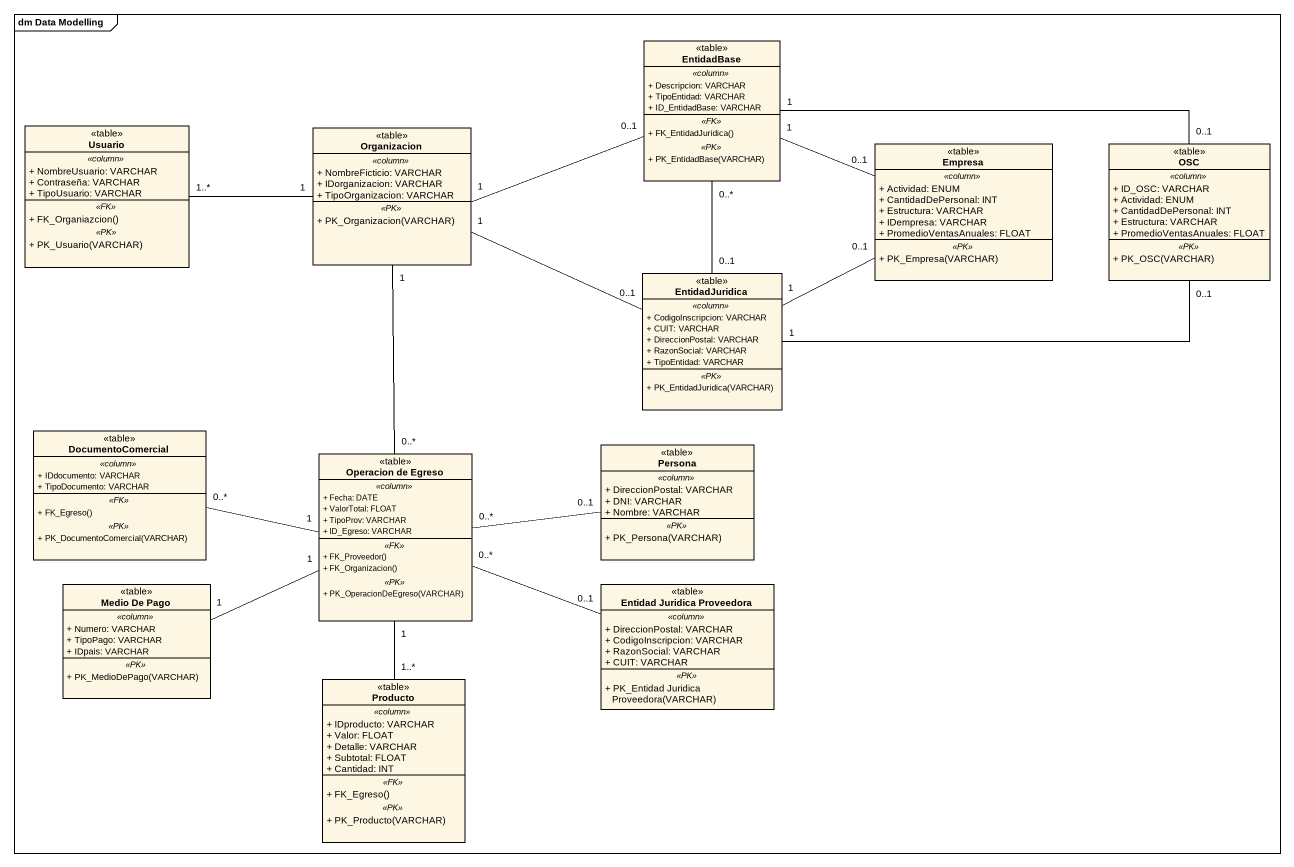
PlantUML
@startuml
mainframe dm Data Modelling
hide circle
hide empty members
skinparam classAttributeIconSize 0
class EntidadBase <<table>> {
  .. <<column>> ..
  + Descripcion: VARCHAR
  + TipoEntidad: VARCHAR
  + ID_EntidadBase: VARCHAR
  .. <<FK>> ..
  + FK_EntidadJuridica()
  .. <<PK>> ..
  + PK_EntidadBase(VARCHAR)
}
class Usuario <<table>> {
  .. <<column>> ..
  + NombreUsuario: VARCHAR
  + Contraseña: VARCHAR
  + TipoUsuario: VARCHAR
  .. <<FK>> ..
  + FK_Organiazcion()
  .. <<PK>> ..
  + PK_Usuario(VARCHAR)
}
class Organizacion <<table>> {
  .. <<column>> ..
  + NombreFicticio: VARCHAR
  + IDorganizacion: VARCHAR
  + TipoOrganizacion: VARCHAR
  .. <<PK>> ..
  + PK_Organizacion(VARCHAR)
}
class Empresa <<table>> {
  .. <<column>> ..
  + Actividad: ENUM
  + CantidadDePersonal: INT
  + Estructura: VARCHAR
  + IDempresa: VARCHAR
  + PromedioVentasAnuales: FLOAT
  .. <<PK>> ..
  + PK_Empresa(VARCHAR)
}
class OSC <<table>> {
  .. <<column>> ..
  + ID_OSC: VARCHAR
  + Actividad: ENUM
  + CantidadDePersonal: INT
  + Estructura: VARCHAR
  + PromedioVentasAnuales: FLOAT
  .. <<PK>> ..
  + PK_OSC(VARCHAR)
}
class EntidadJuridica <<table>> {
  .. <<column>> ..
  + CodigoInscripcion: VARCHAR
  + CUIT: VARCHAR
  + DireccionPostal: VARCHAR
  + RazonSocial: VARCHAR
  + TipoEntidad: VARCHAR
  .. <<PK>> ..
  + PK_EntidadJuridica(VARCHAR)
}
class DocumentoComercial <<table>> {
  .. <<column>> ..
  + IDdocumento: VARCHAR
  + TipoDocumento: VARCHAR
  .. <<FK>> ..
  + FK_Egreso()
  .. <<PK>> ..
  + PK_DocumentoComercial(VARCHAR)
}
class "Operacion de Egreso" as Operacion_de_Egreso <<table>> {
  .. <<column>> ..
  + Fecha: DATE
  + ValorTotal: FLOAT
  + TipoProv: VARCHAR
  + ID_Egreso: VARCHAR
  .. <<FK>> ..
  + FK_Proveedor()
  + FK_Organizacion()
  .. <<PK>> ..
  + PK_OperacionDeEgreso(VARCHAR)
}
class Persona <<table>> {
  .. <<column>> ..
  + DireccionPostal: VARCHAR
  + DNI: VARCHAR
  + Nombre: VARCHAR
  .. <<PK>> ..
  + PK_Persona(VARCHAR)
}
class "Medio De Pago" as Medio_De_Pago <<table>> {
  .. <<column>> ..
  + Numero: VARCHAR
  + TipoPago: VARCHAR
  + IDpais: VARCHAR
  .. <<PK>> ..
  + PK_MedioDePago(VARCHAR)
}
class "Entidad Juridica Proveedora" as Entidad_Juridica_Proveedora <<table>> {
  .. <<column>> ..
  + DireccionPostal: VARCHAR
  + CodigoInscripcion: VARCHAR
  + RazonSocial: VARCHAR
  + CUIT: VARCHAR
  .. <<PK>> ..
  + PK_Entidad Juridica Proveedora(VARCHAR)
}
class Producto <<table>> {
  .. <<column>> ..
  + IDproducto: VARCHAR
  + Valor: FLOAT
  + Detalle: VARCHAR
  + Subtotal: FLOAT
  + Cantidad: INT
  .. <<FK>> ..
  + FK_Egreso()
  .. <<PK>> ..
  + PK_Producto(VARCHAR)
}
EntidadBase "0..1" -left- "1" Organizacion
Organizacion "1" -left- "1..*" Usuario
Empresa "0..1" -left- "1" EntidadBase
Empresa "0..1" -left- "1" EntidadJuridica
OSC "0..1" -left- "1" EntidadBase
OSC "0..1" -left- "1" EntidadJuridica
EntidadJuridica "0..1" -up- "0..*" EntidadBase
EntidadJuridica "0..1" -left- "1" Organizacion
DocumentoComercial "0..*" -right- "1" Operacion_de_Egreso
Operacion_de_Egreso "0..*" -up- "1" Organizacion
Operacion_de_Egreso "0..*" -right- "0..1" Persona
Operacion_de_Egreso "1" -- "1..*" Producto
Medio_De_Pago "1" -right- "1" Operacion_de_Egreso
Entidad_Juridica_Proveedora "0..1" -left- "0..*" Operacion_de_Egreso
@enduml
